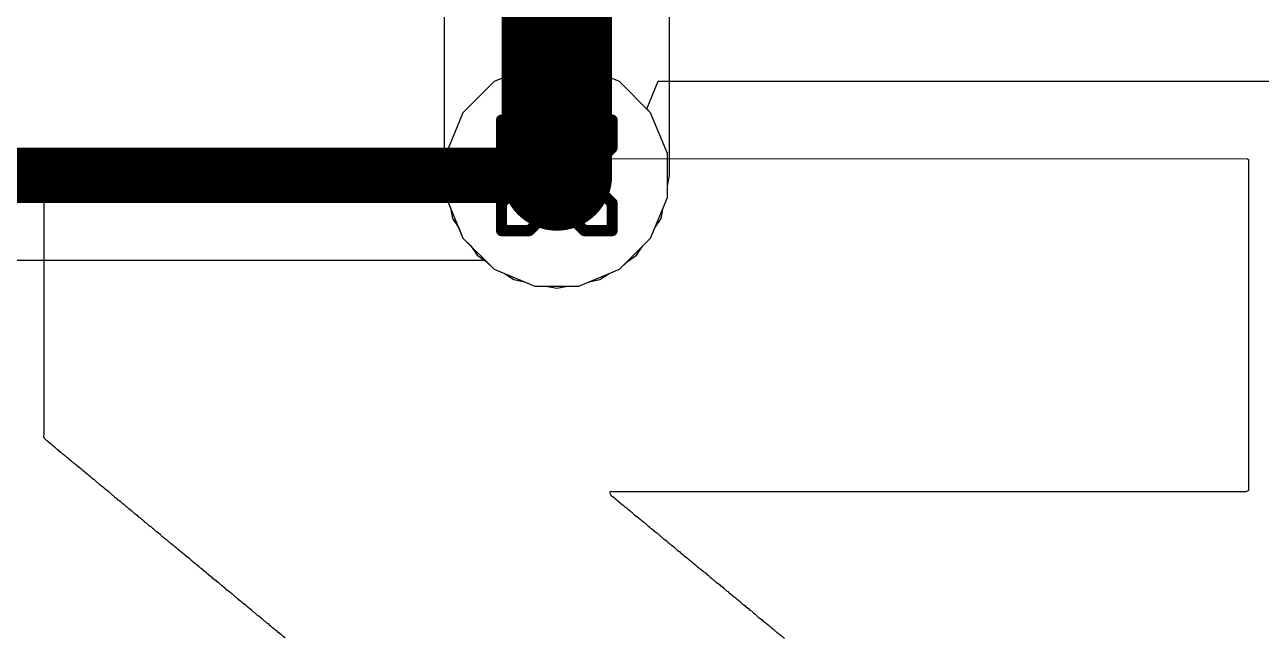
# Model space of a CAD drawing. Header units: inches. Extents: x -0.5 to 14, y -0.2 to 4.7.
# Drawn here: x 0.8238 to 1.0473, y 1.2417 to 1.3524 of the extents above; entities that cross this region are included whole.
import ezdxf

# ---------------------------------------------------------------- set-up
doc = ezdxf.new("R2010")
doc.units = ezdxf.units.IN
doc.header["$MEASUREMENT"] = 0
for name, color, linetype in [('Bottom Layer', 5, 'Continuous'), ('Bottom Overlay', 54, 'Continuous'), ('Drill Drawing', 1, 'Continuous'), ('GND', 16, 'Continuous'), ('POWER', 76, 'Continuous'), ('Top Layer', 1, 'Continuous'), ('Via Holes', 16, 'Continuous')]:
    doc.layers.add(name, color=color, linetype=linetype)

msp = doc.modelspace()

# ---------------------------------------------------------------- hatches: boundary and pattern name
at = {"layer": 'Bottom Layer'}
h = msp.add_hatch(color=5, dxfattribs=at)
edge = h.paths.add_edge_path()
edge.add_arc((0.92, 1.32518), 0.01, 0, 360)
at = {"layer": 'GND'}
h = msp.add_hatch(color=16, dxfattribs=at)
edge = h.paths.add_edge_path()
edge.add_arc((0.92, 1.32518), 0.01, 0, 360)
at = {"layer": 'POWER'}
h = msp.add_hatch(color=76, dxfattribs=at)
edge = h.paths.add_edge_path()
edge.add_arc((0.92, 1.32518), 0.01, 0, 360)
at = {"layer": 'Top Layer'}
h = msp.add_hatch(color=1, dxfattribs=at)
edge = h.paths.add_edge_path()
edge.add_arc((0.92, 1.32518), 0.01, 0, 360)
at = {"layer": 'Via Holes'}
h = msp.add_hatch(color=7, dxfattribs=at)
edge = h.paths.add_edge_path()
edge.add_arc((0.92, 1.32518), 0.005, 0, 360)

# ---------------------------------------------------------------- linework, layer by layer
at = {"layer": 'Bottom Layer'}
for p, q in [((0.93624, 1.33722), (0.93832, 1.34222)), ((0.93832, 1.34222), (1.10701, 1.34222)), ((0.93696, 1.33651), (0.93624, 1.33722)), ((0.94, 1.32915), (0.93696, 1.33651)), ((0.94, 1.3212), (0.94, 1.32915)), ((0.93696, 1.31385), (0.94, 1.3212)), ((0.93133, 1.30822), (0.93696, 1.31385)), ((0.7301, 1.30988), (0.90701, 1.30988)), ((0.90701, 1.30988), (0.90867, 1.30822)), ((0.90867, 1.30822), (0.91602, 1.30518)), ((0.92398, 1.30518), (0.93133, 1.30822)), ((0.91602, 1.30518), (0.92398, 1.30518))]:
    msp.add_line(p, q, dxfattribs=at)
msp.add_lwpolyline([(0.72377, 1.32518, 0.01, 0.01, 0), (0.92, 1.32518, 0.01, 0.01, 0)], format="xyseb", dxfattribs=at)
msp.add_lwpolyline([(0.9175, 1.32518, 0.005, 0.005, 1), (0.9225, 1.32518, 0.005, 0.005, 1)], format="xyseb", close=True, dxfattribs=at)
at = {"layer": 'Bottom Overlay'}
for p, q in [((0.82732, 1.32773), (0.82737, 1.32799)), ((0.82734, 1.27849), (0.82732, 1.32773)), ((0.82737, 1.32799), (0.82757, 1.32825)), ((0.82757, 1.32825), (1.04481, 1.32819)), ((1.04481, 1.32819), (1.04499, 1.32802)), ((1.04499, 1.32802), (1.04504, 1.32781)), ((1.04504, 1.32781), (1.04499, 1.26821)), ((0.82729, 1.27797), (0.82734, 1.27849)), ((0.82739, 1.27762), (0.82729, 1.27797)), ((0.82783, 1.27718), (0.82739, 1.27762)), ((0.82808, 1.27703), (0.82783, 1.27718)), ((0.82837, 1.27675), (0.82808, 1.27703)), ((0.82865, 1.27652), (0.82837, 1.27675)), ((0.82875, 1.27647), (0.82865, 1.27652)), ((0.82883, 1.27639), (0.82875, 1.27647)), ((0.82888, 1.27629), (0.82883, 1.27639)), ((0.82921, 1.27606), (0.82888, 1.27629)), ((0.82931, 1.27601), (0.82921, 1.27606)), ((0.82949, 1.27583), (0.82931, 1.27601)), ((0.82977, 1.2756), (0.82949, 1.27583)), ((0.82987, 1.27555), (0.82977, 1.2756)), ((0.83018, 1.27524), (0.82987, 1.27555)), ((0.83028, 1.27519), (0.83018, 1.27524)), ((0.83038, 1.27509), (0.83028, 1.27519)), ((0.83049, 1.27503), (0.83038, 1.27509)), ((0.83072, 1.2748), (0.83049, 1.27503)), ((0.831, 1.27457), (0.83072, 1.2748)), ((0.8311, 1.27452), (0.831, 1.27457)), ((0.83143, 1.27419), (0.8311, 1.27452)), ((0.83174, 1.27399), (0.83143, 1.27419)), ((0.83179, 1.27388), (0.83174, 1.27399)), ((0.83217, 1.2736), (0.83179, 1.27388)), ((0.83228, 1.27355), (0.83217, 1.2736)), ((0.83258, 1.27325), (0.83228, 1.27355)), ((0.83284, 1.27309), (0.83258, 1.27325)), ((0.83307, 1.27286), (0.83284, 1.27309)), ((0.83335, 1.27263), (0.83307, 1.27286)), ((0.83345, 1.27258), (0.83335, 1.27263)), ((0.83368, 1.27235), (0.83345, 1.27258)), ((0.83396, 1.27212), (0.83368, 1.27235)), ((0.83406, 1.27207), (0.83396, 1.27212)), ((0.83419, 1.27194), (0.83406, 1.27207)), ((0.83424, 1.27184), (0.83419, 1.27194)), ((0.83442, 1.27171), (0.83424, 1.27184)), ((0.83453, 1.27166), (0.83442, 1.27171)), ((0.83468, 1.27151), (0.83453, 1.27166)), ((0.83514, 1.27115), (0.83468, 1.27151)), ((0.83524, 1.2711), (0.83514, 1.27115)), ((0.83542, 1.27092), (0.83524, 1.2711)), ((0.8357, 1.27069), (0.83542, 1.27092)), ((0.8358, 1.27064), (0.8357, 1.27069)), ((0.83603, 1.27041), (0.8358, 1.27064)), ((0.83631, 1.27018), (0.83603, 1.27041)), ((0.83642, 1.27013), (0.83631, 1.27018)), ((0.83665, 1.2699), (0.83642, 1.27013)), ((0.83693, 1.26967), (0.83665, 1.2699)), ((0.83703, 1.26962), (0.83693, 1.26967)), ((0.83716, 1.26949), (0.83703, 1.26962)), ((0.83721, 1.26939), (0.83716, 1.26949)), ((0.83739, 1.26926), (0.83721, 1.26939)), ((0.83749, 1.26921), (0.83739, 1.26926)), ((0.83759, 1.26911), (0.83749, 1.26921)), ((0.83769, 1.26905), (0.83759, 1.26911)), ((0.83772, 1.26898), (0.83769, 1.26905)), ((0.8381, 1.2687), (0.83772, 1.26898)), ((0.83821, 1.26865), (0.8381, 1.2687)), ((0.83838, 1.26847), (0.83821, 1.26865)), ((0.83867, 1.26824), (0.83838, 1.26847)), ((0.83877, 1.26819), (0.83867, 1.26824)), ((0.839, 1.26796), (0.83877, 1.26819)), ((0.83928, 1.26773), (0.839, 1.26796)), ((0.83938, 1.26767), (0.83928, 1.26773)), ((0.83974, 1.26732), (0.83938, 1.26767)), ((0.83984, 1.26727), (0.83974, 1.26732)), ((0.84007, 1.26709), (0.83984, 1.26727)), ((0.92957, 1.26801), (0.92952, 1.26785)), ((0.92952, 1.26785), (0.92978, 1.26739)), ((1.04451, 1.26798), (0.92957, 1.26801)), ((0.92978, 1.26739), (0.92996, 1.26721)), ((1.04486, 1.26808), (1.04451, 1.26798)), ((1.04499, 1.26821), (1.04486, 1.26808)), ((0.84012, 1.26698), (0.84007, 1.26709)), ((0.84035, 1.26681), (0.84012, 1.26698)), ((0.84045, 1.26675), (0.84035, 1.26681)), ((0.84056, 1.26665), (0.84045, 1.26675)), ((0.84066, 1.2666), (0.84056, 1.26665)), ((0.84068, 1.26652), (0.84066, 1.2666)), ((0.84107, 1.26624), (0.84068, 1.26652)), ((0.84117, 1.26619), (0.84107, 1.26624)), ((0.84135, 1.26601), (0.84117, 1.26619)), ((0.84163, 1.26578), (0.84135, 1.26601)), ((0.84173, 1.26573), (0.84163, 1.26578)), ((0.84196, 1.2655), (0.84173, 1.26573)), ((0.84224, 1.26527), (0.84196, 1.2655)), ((0.84235, 1.26522), (0.84224, 1.26527)), ((0.8427, 1.26486), (0.84235, 1.26522)), ((0.92996, 1.26721), (0.93006, 1.26716)), ((0.93006, 1.26716), (0.93034, 1.26693)), ((0.93034, 1.26693), (0.93052, 1.26675)), ((0.93052, 1.26675), (0.93062, 1.2667)), ((0.93062, 1.2667), (0.93085, 1.26652)), ((0.93085, 1.26652), (0.9309, 1.26642)), ((0.9309, 1.26642), (0.93098, 1.26635)), ((0.93098, 1.26635), (0.93108, 1.26629)), ((0.93108, 1.26629), (0.93146, 1.26601)), ((0.93146, 1.26601), (0.93152, 1.26591)), ((0.93152, 1.26591), (0.93182, 1.26571)), ((0.93182, 1.26571), (0.932, 1.26558)), ((0.932, 1.26558), (0.93231, 1.26527)), ((0.93231, 1.26527), (0.93256, 1.26512)), ((0.93256, 1.26512), (0.93287, 1.26481)), ((0.84281, 1.26481), (0.8427, 1.26486)), ((0.84304, 1.26458), (0.84281, 1.26481)), ((0.84332, 1.26435), (0.84304, 1.26458)), ((0.84342, 1.2643), (0.84332, 1.26435)), ((0.84352, 1.2642), (0.84342, 1.2643)), ((0.84362, 1.26415), (0.84352, 1.2642)), ((0.84375, 1.26402), (0.84362, 1.26415)), ((0.84403, 1.26379), (0.84375, 1.26402)), ((0.84413, 1.26374), (0.84403, 1.26379)), ((0.84444, 1.26343), (0.84413, 1.26374)), ((0.8447, 1.26328), (0.84444, 1.26343)), ((0.84505, 1.26292), (0.8447, 1.26328)), ((0.84531, 1.26277), (0.84505, 1.26292)), ((0.93287, 1.26481), (0.93297, 1.26476)), ((0.93297, 1.26476), (0.93325, 1.26453)), ((0.93325, 1.26453), (0.93348, 1.2643)), ((0.93348, 1.2643), (0.93359, 1.26425)), ((0.93359, 1.26425), (0.93382, 1.26407)), ((0.93382, 1.26407), (0.93387, 1.26397)), ((0.93387, 1.26397), (0.93394, 1.26389)), ((0.93394, 1.26389), (0.93405, 1.26384)), ((0.93405, 1.26384), (0.93451, 1.26348)), ((0.93451, 1.26348), (0.93466, 1.26333)), ((0.93466, 1.26333), (0.93476, 1.26328)), ((0.93476, 1.26328), (0.93504, 1.26305)), ((0.93504, 1.26305), (0.93522, 1.26287)), ((0.93522, 1.26287), (0.93532, 1.26282)), ((0.93532, 1.26282), (0.93561, 1.26259)), ((0.84539, 1.26269), (0.84531, 1.26277)), ((0.84551, 1.26251), (0.84539, 1.26269)), ((0.84562, 1.26246), (0.84551, 1.26251)), ((0.84572, 1.26236), (0.84562, 1.26246)), ((0.84582, 1.26231), (0.84572, 1.26236)), ((0.846, 1.26213), (0.84582, 1.26231)), ((0.84628, 1.2619), (0.846, 1.26213)), ((0.84638, 1.26185), (0.84628, 1.2619)), ((0.84649, 1.26174), (0.84638, 1.26185)), ((0.84659, 1.26169), (0.84649, 1.26174)), ((0.84672, 1.26157), (0.84659, 1.26169)), ((0.847, 1.26134), (0.84672, 1.26157)), ((0.8471, 1.26128), (0.847, 1.26134)), ((0.84733, 1.26105), (0.8471, 1.26128)), ((0.84761, 1.26082), (0.84733, 1.26105)), ((0.84771, 1.26077), (0.84761, 1.26082)), ((0.84805, 1.26044), (0.84771, 1.26077)), ((0.93561, 1.26259), (0.93583, 1.26236)), ((0.93583, 1.26236), (0.93594, 1.26231)), ((0.93594, 1.26231), (0.93622, 1.26208)), ((0.93622, 1.26208), (0.93645, 1.26185)), ((0.93645, 1.26185), (0.93655, 1.2618)), ((0.93655, 1.2618), (0.93683, 1.26157)), ((0.93683, 1.26157), (0.93686, 1.26149)), ((0.93686, 1.26149), (0.93696, 1.26144)), ((0.93696, 1.26144), (0.93706, 1.26134)), ((0.93706, 1.26134), (0.93716, 1.26128)), ((0.93716, 1.26128), (0.93745, 1.26105)), ((0.93745, 1.26105), (0.93762, 1.26088)), ((0.93762, 1.26088), (0.93773, 1.26082)), ((0.93773, 1.26082), (0.93806, 1.26059)), ((0.93806, 1.26059), (0.93811, 1.26049)), ((0.84835, 1.26024), (0.84805, 1.26044)), ((0.8484, 1.26013), (0.84835, 1.26024)), ((0.84868, 1.2599), (0.8484, 1.26013)), ((0.84879, 1.25985), (0.84868, 1.2599)), ((0.84896, 1.25967), (0.84879, 1.25985)), ((0.84925, 1.25944), (0.84896, 1.25967)), ((0.84935, 1.25939), (0.84925, 1.25944)), ((0.84945, 1.25929), (0.84935, 1.25939)), ((0.84955, 1.25924), (0.84945, 1.25929)), ((0.84968, 1.25911), (0.84955, 1.25924)), ((0.84996, 1.25888), (0.84968, 1.25911)), ((0.85006, 1.25883), (0.84996, 1.25888)), ((0.85029, 1.2586), (0.85006, 1.25883)), ((0.85058, 1.25837), (0.85029, 1.2586)), ((0.85068, 1.25832), (0.85058, 1.25837)), ((0.85091, 1.25809), (0.85068, 1.25832)), ((0.93811, 1.26049), (0.93819, 1.26042)), ((0.93819, 1.26042), (0.93829, 1.26036)), ((0.93829, 1.26036), (0.93857, 1.26013)), ((0.93857, 1.26013), (0.9388, 1.2599)), ((0.9388, 1.2599), (0.9389, 1.25985)), ((0.9389, 1.25985), (0.93918, 1.25962)), ((0.93918, 1.25962), (0.93941, 1.25939)), ((0.93941, 1.25939), (0.93952, 1.25934)), ((0.93952, 1.25934), (0.9398, 1.25911)), ((0.9398, 1.25911), (0.93998, 1.25893)), ((0.93998, 1.25893), (0.94008, 1.25888)), ((0.94008, 1.25888), (0.94036, 1.25865)), ((0.94036, 1.25865), (0.94054, 1.25847)), ((0.94054, 1.25847), (0.94064, 1.25842)), ((0.94064, 1.25842), (0.94107, 1.25809)), ((0.85119, 1.25786), (0.85091, 1.25809)), ((0.85129, 1.25781), (0.85119, 1.25786)), ((0.85137, 1.25768), (0.85129, 1.25781)), ((0.85165, 1.25745), (0.85137, 1.25768)), ((0.85175, 1.2574), (0.85165, 1.25745)), ((0.8519, 1.25725), (0.85175, 1.2574)), ((0.85236, 1.25689), (0.8519, 1.25725)), ((0.85247, 1.25684), (0.85236, 1.25689)), ((0.85265, 1.25666), (0.85247, 1.25684)), ((0.85293, 1.25643), (0.85265, 1.25666)), ((0.85303, 1.25638), (0.85293, 1.25643)), ((0.85326, 1.25615), (0.85303, 1.25638)), ((0.85354, 1.25592), (0.85326, 1.25615)), ((0.94107, 1.25809), (0.9411, 1.25801)), ((0.9411, 1.25801), (0.9412, 1.25796)), ((0.9412, 1.25796), (0.9413, 1.25786)), ((0.9413, 1.25786), (0.94141, 1.25781)), ((0.94141, 1.25781), (0.94176, 1.25745)), ((0.94176, 1.25745), (0.94187, 1.2574)), ((0.94187, 1.2574), (0.94215, 1.25717)), ((0.94215, 1.25717), (0.94238, 1.25694)), ((0.94238, 1.25694), (0.94248, 1.25689)), ((0.94248, 1.25689), (0.94276, 1.25666)), ((0.94276, 1.25666), (0.94294, 1.25648)), ((0.94294, 1.25648), (0.94304, 1.25643)), ((0.94304, 1.25643), (0.94332, 1.2562)), ((0.94332, 1.2562), (0.94343, 1.25615)), ((0.94343, 1.25615), (0.94345, 1.25607)), ((0.85364, 1.25587), (0.85354, 1.25592)), ((0.85377, 1.25574), (0.85364, 1.25587)), ((0.85382, 1.25564), (0.85377, 1.25574)), ((0.854, 1.25551), (0.85382, 1.25564)), ((0.8541, 1.25546), (0.854, 1.25551)), ((0.85433, 1.25523), (0.8541, 1.25546)), ((0.85461, 1.255), (0.85433, 1.25523)), ((0.85472, 1.25495), (0.85461, 1.255)), ((0.85487, 1.25479), (0.85472, 1.25495)), ((0.85533, 1.25444), (0.85487, 1.25479)), ((0.85543, 1.25438), (0.85533, 1.25444)), ((0.85561, 1.25421), (0.85543, 1.25438)), ((0.85589, 1.25398), (0.85561, 1.25421)), ((0.85599, 1.25392), (0.85589, 1.25398)), ((0.85622, 1.25369), (0.85599, 1.25392)), ((0.94345, 1.25607), (0.94355, 1.25602)), ((0.94355, 1.25602), (0.94366, 1.25592)), ((0.94366, 1.25592), (0.94376, 1.25587)), ((0.94376, 1.25587), (0.94404, 1.25564)), ((0.94404, 1.25564), (0.94427, 1.25541)), ((0.94427, 1.25541), (0.94437, 1.25536)), ((0.94437, 1.25536), (0.94473, 1.255)), ((0.94473, 1.255), (0.94483, 1.25495)), ((0.94483, 1.25495), (0.94511, 1.25472)), ((0.94511, 1.25472), (0.94529, 1.25454)), ((0.94529, 1.25454), (0.94539, 1.25449)), ((0.94539, 1.25449), (0.94567, 1.25426)), ((0.94567, 1.25426), (0.9459, 1.25403)), ((0.9459, 1.25403), (0.94601, 1.25398)), ((0.94601, 1.25398), (0.94647, 1.25362)), ((0.8565, 1.25346), (0.85622, 1.25369)), ((0.85661, 1.25341), (0.8565, 1.25346)), ((0.85668, 1.25334), (0.85661, 1.25341)), ((0.85673, 1.25323), (0.85668, 1.25334)), ((0.85696, 1.25306), (0.85673, 1.25323)), ((0.85707, 1.253), (0.85696, 1.25306)), ((0.8573, 1.25277), (0.85707, 1.253)), ((0.85758, 1.25254), (0.8573, 1.25277)), ((0.85768, 1.25249), (0.85758, 1.25254)), ((0.85783, 1.25234), (0.85768, 1.25249)), ((0.85829, 1.25198), (0.85783, 1.25234)), ((0.8584, 1.25193), (0.85829, 1.25198)), ((0.85857, 1.25175), (0.8584, 1.25193)), ((0.85886, 1.25152), (0.85857, 1.25175)), ((0.94647, 1.25362), (0.94662, 1.25346)), ((0.94662, 1.25346), (0.94688, 1.25331)), ((0.94688, 1.25331), (0.94718, 1.253)), ((0.94718, 1.253), (0.94728, 1.25295)), ((0.94728, 1.25295), (0.94769, 1.25254)), ((0.94769, 1.25254), (0.94795, 1.25239)), ((0.94795, 1.25239), (0.94826, 1.25208)), ((0.94826, 1.25208), (0.94836, 1.25203)), ((0.94836, 1.25203), (0.94864, 1.2518)), ((0.94864, 1.2518), (0.94882, 1.25162)), ((0.94882, 1.25162), (0.94892, 1.25157)), ((0.85896, 1.25147), (0.85886, 1.25152)), ((0.85919, 1.25124), (0.85896, 1.25147)), ((0.85947, 1.25101), (0.85919, 1.25124)), ((0.85957, 1.25096), (0.85947, 1.25101)), ((0.85965, 1.25088), (0.85957, 1.25096)), ((0.8597, 1.25078), (0.85965, 1.25088)), ((0.85993, 1.2506), (0.8597, 1.25078)), ((0.86003, 1.25055), (0.85993, 1.2506)), ((0.86036, 1.25022), (0.86003, 1.25055)), ((0.86067, 1.25001), (0.86036, 1.25022)), ((0.86098, 1.24976), (0.86067, 1.25001)), ((0.86126, 1.24953), (0.86098, 1.24976)), ((0.86136, 1.24948), (0.86126, 1.24953)), ((0.86154, 1.2493), (0.86136, 1.24948)), ((0.94892, 1.25157), (0.94938, 1.25122)), ((0.94938, 1.25122), (0.94953, 1.25106)), ((0.94953, 1.25106), (0.94964, 1.25101)), ((0.94964, 1.25101), (0.94992, 1.25078)), ((0.94992, 1.25078), (0.95015, 1.25055)), ((0.95015, 1.25055), (0.95025, 1.2505)), ((0.95025, 1.2505), (0.95035, 1.2504)), ((0.95035, 1.2504), (0.95043, 1.25037)), ((0.95043, 1.25037), (0.95048, 1.25027)), ((0.95048, 1.25027), (0.95066, 1.25009)), ((0.95066, 1.25009), (0.95091, 1.24994)), ((0.95091, 1.24994), (0.95122, 1.24963)), ((0.95122, 1.24963), (0.95132, 1.24958)), ((0.95132, 1.24958), (0.95178, 1.24922)), ((0.86182, 1.24907), (0.86154, 1.2493)), ((0.86192, 1.24902), (0.86182, 1.24907)), ((0.86228, 1.24866), (0.86192, 1.24902)), ((0.86238, 1.24861), (0.86228, 1.24866)), ((0.86261, 1.24838), (0.86238, 1.24861)), ((0.86289, 1.24815), (0.86261, 1.24838)), ((0.863, 1.2481), (0.86289, 1.24815)), ((0.8632, 1.24789), (0.863, 1.2481)), ((0.86366, 1.24754), (0.8632, 1.24789)), ((0.86384, 1.24741), (0.86366, 1.24754)), ((0.86389, 1.24731), (0.86384, 1.24741)), ((0.86422, 1.24707), (0.86389, 1.24731)), ((0.95178, 1.24922), (0.95194, 1.24907)), ((0.95194, 1.24907), (0.95219, 1.24892)), ((0.95219, 1.24892), (0.9525, 1.24861)), ((0.9525, 1.24861), (0.9526, 1.24856)), ((0.9526, 1.24856), (0.95288, 1.24833)), ((0.95288, 1.24833), (0.95311, 1.2481)), ((0.95311, 1.2481), (0.95321, 1.24805)), ((0.95321, 1.24805), (0.95339, 1.24792)), ((0.95339, 1.24792), (0.95344, 1.24782)), ((0.95344, 1.24782), (0.95357, 1.24769)), ((0.95357, 1.24769), (0.95367, 1.24764)), ((0.95367, 1.24764), (0.95396, 1.24741)), ((0.95396, 1.24741), (0.95413, 1.24723)), ((0.95413, 1.24723), (0.95424, 1.24718)), ((0.95424, 1.24718), (0.9547, 1.24682)), ((0.86433, 1.24702), (0.86422, 1.24707)), ((0.8645, 1.24684), (0.86433, 1.24702)), ((0.86479, 1.24661), (0.8645, 1.24684)), ((0.86489, 1.24656), (0.86479, 1.24661)), ((0.86507, 1.24638), (0.86489, 1.24656)), ((0.86512, 1.24628), (0.86507, 1.24638)), ((0.86525, 1.24621), (0.86512, 1.24628)), ((0.86535, 1.24615), (0.86525, 1.24621)), ((0.86563, 1.24587), (0.86535, 1.24615)), ((0.86591, 1.24564), (0.86563, 1.24587)), ((0.86601, 1.24559), (0.86591, 1.24564)), ((0.86617, 1.24544), (0.86601, 1.24559)), ((0.86663, 1.24508), (0.86617, 1.24544)), ((0.86673, 1.24503), (0.86663, 1.24508)), ((0.86691, 1.24485), (0.86673, 1.24503)), ((0.9547, 1.24682), (0.9549, 1.24661)), ((0.9549, 1.24661), (0.95516, 1.24646)), ((0.95516, 1.24646), (0.95546, 1.24615)), ((0.95546, 1.24615), (0.95557, 1.2461)), ((0.95557, 1.2461), (0.95585, 1.24587)), ((0.95585, 1.24587), (0.95608, 1.24564)), ((0.95608, 1.24564), (0.95618, 1.24559)), ((0.95618, 1.24559), (0.95654, 1.24523)), ((0.95654, 1.24523), (0.95664, 1.24518)), ((0.95664, 1.24518), (0.9571, 1.24483)), ((0.86719, 1.24462), (0.86691, 1.24485)), ((0.86729, 1.24457), (0.86719, 1.24462)), ((0.8676, 1.24426), (0.86729, 1.24457)), ((0.86785, 1.24411), (0.8676, 1.24426)), ((0.86798, 1.24398), (0.86785, 1.24411)), ((0.86803, 1.24388), (0.86798, 1.24398)), ((0.86826, 1.2437), (0.86803, 1.24388)), ((0.86836, 1.24365), (0.86826, 1.2437)), ((0.86859, 1.24342), (0.86836, 1.24365)), ((0.86887, 1.24319), (0.86859, 1.24342)), ((0.86898, 1.24314), (0.86887, 1.24319)), ((0.86916, 1.24296), (0.86898, 1.24314)), ((0.86944, 1.24273), (0.86916, 1.24296)), ((0.86954, 1.24268), (0.86944, 1.24273)), ((0.86964, 1.24258), (0.86954, 1.24268)), ((0.9571, 1.24483), (0.95725, 1.24467)), ((0.95725, 1.24467), (0.95735, 1.24462)), ((0.95735, 1.24462), (0.95764, 1.24439)), ((0.95764, 1.24439), (0.95781, 1.24421)), ((0.95781, 1.24421), (0.95792, 1.24416)), ((0.95792, 1.24416), (0.9582, 1.24393)), ((0.9582, 1.24393), (0.95843, 1.2437)), ((0.95843, 1.2437), (0.95853, 1.24365)), ((0.95853, 1.24365), (0.95881, 1.24342)), ((0.95881, 1.24342), (0.95904, 1.24319)), ((0.95904, 1.24319), (0.95914, 1.24314)), ((0.95914, 1.24314), (0.95925, 1.24304)), ((0.95925, 1.24304), (0.95935, 1.24299)), ((0.95935, 1.24299), (0.95945, 1.24283)), ((0.95945, 1.24283), (0.95955, 1.24278)), ((0.95955, 1.24278), (0.95965, 1.24268)), ((0.95965, 1.24268), (0.95976, 1.24263)), ((0.86974, 1.24253), (0.86964, 1.24258)), ((0.86987, 1.2424), (0.86974, 1.24253)), ((0.87015, 1.24217), (0.86987, 1.2424)), ((0.87025, 1.24212), (0.87015, 1.24217)), ((0.87059, 1.24178), (0.87025, 1.24212)), ((0.87089, 1.24158), (0.87059, 1.24178)), ((0.95976, 1.24263), (0.96004, 1.2424)), ((0.96004, 1.2424), (0.96022, 1.24222)), ((0.96022, 1.24222), (0.96032, 1.24217)), ((0.96032, 1.24217), (0.9606, 1.24194)), ((0.9606, 1.24194), (0.96078, 1.24176)), ((0.96078, 1.24176), (0.96088, 1.24171)), ((0.96088, 1.24171), (0.96116, 1.24148))]:
    msp.add_line(p, q, dxfattribs=at)
at = {"layer": 'Drill Drawing'}
for points in [[(0.91, 1.33018, 0.002, 0.002, 0), (0.91, 1.33518, 0.002, 0.002, 0)], [(0.91, 1.33518, 0.002, 0.002, 0), (0.915, 1.33518, 0.002, 0.002, 0)], [(0.915, 1.33518, 0.002, 0.002, 0), (0.92, 1.33018, 0.002, 0.002, 0)], [(0.92, 1.33018, 0.002, 0.002, 0), (0.925, 1.33518, 0.002, 0.002, 0)], [(0.925, 1.33518, 0.002, 0.002, 0), (0.93, 1.33518, 0.002, 0.002, 0)], [(0.93, 1.33018, 0.002, 0.002, 0), (0.93, 1.33518, 0.002, 0.002, 0)], [(0.91, 1.33018, 0.002, 0.002, 0), (0.915, 1.32518, 0.002, 0.002, 0)], [(0.925, 1.32518, 0.002, 0.002, 0), (0.93, 1.33018, 0.002, 0.002, 0)], [(0.91, 1.32018, 0.002, 0.002, 0), (0.915, 1.32518, 0.002, 0.002, 0)], [(0.925, 1.32518, 0.002, 0.002, 0), (0.93, 1.32018, 0.002, 0.002, 0)], [(0.91, 1.31518, 0.002, 0.002, 0), (0.91, 1.32018, 0.002, 0.002, 0)], [(0.915, 1.31518, 0.002, 0.002, 0), (0.92, 1.32018, 0.002, 0.002, 0)], [(0.92, 1.32018, 0.002, 0.002, 0), (0.925, 1.31518, 0.002, 0.002, 0)], [(0.93, 1.31518, 0.002, 0.002, 0), (0.93, 1.32018, 0.002, 0.002, 0)], [(0.91, 1.31518, 0.002, 0.002, 0), (0.915, 1.31518, 0.002, 0.002, 0)], [(0.925, 1.31518, 0.002, 0.002, 0), (0.93, 1.31518, 0.002, 0.002, 0)]]:
    msp.add_lwpolyline(points, format="xyseb", dxfattribs=at)
for points in [[(0.9095, 1.33518, 0.001, 0.001, 1), (0.9105, 1.33518, 0.001, 0.001, 1)], [(0.9095, 1.33518, 0.001, 0.001, 1), (0.9105, 1.33518, 0.001, 0.001, 1)], [(0.9145, 1.33518, 0.001, 0.001, 1), (0.9155, 1.33518, 0.001, 0.001, 1)], [(0.9145, 1.33518, 0.001, 0.001, 1), (0.9155, 1.33518, 0.001, 0.001, 1)], [(0.9245, 1.33518, 0.001, 0.001, 1), (0.9255, 1.33518, 0.001, 0.001, 1)], [(0.9245, 1.33518, 0.001, 0.001, 1), (0.9255, 1.33518, 0.001, 0.001, 1)], [(0.9295, 1.33518, 0.001, 0.001, 1), (0.9305, 1.33518, 0.001, 0.001, 1)], [(0.9295, 1.33518, 0.001, 0.001, 1), (0.9305, 1.33518, 0.001, 0.001, 1)], [(0.9095, 1.33018, 0.001, 0.001, 1), (0.9105, 1.33018, 0.001, 0.001, 1)], [(0.9095, 1.33018, 0.001, 0.001, 1), (0.9105, 1.33018, 0.001, 0.001, 1)], [(0.9195, 1.33018, 0.001, 0.001, 1), (0.9205, 1.33018, 0.001, 0.001, 1)], [(0.9195, 1.33018, 0.001, 0.001, 1), (0.9205, 1.33018, 0.001, 0.001, 1)], [(0.9295, 1.33018, 0.001, 0.001, 1), (0.9305, 1.33018, 0.001, 0.001, 1)], [(0.9295, 1.33018, 0.001, 0.001, 1), (0.9305, 1.33018, 0.001, 0.001, 1)], [(0.9145, 1.32518, 0.001, 0.001, 1), (0.9155, 1.32518, 0.001, 0.001, 1)], [(0.9145, 1.32518, 0.001, 0.001, 1), (0.9155, 1.32518, 0.001, 0.001, 1)], [(0.9245, 1.32518, 0.001, 0.001, 1), (0.9255, 1.32518, 0.001, 0.001, 1)], [(0.9245, 1.32518, 0.001, 0.001, 1), (0.9255, 1.32518, 0.001, 0.001, 1)], [(0.9095, 1.32018, 0.001, 0.001, 1), (0.9105, 1.32018, 0.001, 0.001, 1)], [(0.9095, 1.32018, 0.001, 0.001, 1), (0.9105, 1.32018, 0.001, 0.001, 1)], [(0.9195, 1.32018, 0.001, 0.001, 1), (0.9205, 1.32018, 0.001, 0.001, 1)], [(0.9195, 1.32018, 0.001, 0.001, 1), (0.9205, 1.32018, 0.001, 0.001, 1)], [(0.9295, 1.32018, 0.001, 0.001, 1), (0.9305, 1.32018, 0.001, 0.001, 1)], [(0.9295, 1.32018, 0.001, 0.001, 1), (0.9305, 1.32018, 0.001, 0.001, 1)], [(0.9095, 1.31518, 0.001, 0.001, 1), (0.9105, 1.31518, 0.001, 0.001, 1)], [(0.9095, 1.31518, 0.001, 0.001, 1), (0.9105, 1.31518, 0.001, 0.001, 1)], [(0.9145, 1.31518, 0.001, 0.001, 1), (0.9155, 1.31518, 0.001, 0.001, 1)], [(0.9145, 1.31518, 0.001, 0.001, 1), (0.9155, 1.31518, 0.001, 0.001, 1)], [(0.9245, 1.31518, 0.001, 0.001, 1), (0.9255, 1.31518, 0.001, 0.001, 1)], [(0.9245, 1.31518, 0.001, 0.001, 1), (0.9255, 1.31518, 0.001, 0.001, 1)], [(0.9295, 1.31518, 0.001, 0.001, 1), (0.9305, 1.31518, 0.001, 0.001, 1)], [(0.9295, 1.31518, 0.001, 0.001, 1), (0.9305, 1.31518, 0.001, 0.001, 1)]]:
    msp.add_lwpolyline(points, format="xyseb", close=True, dxfattribs=at)
at = {"layer": 'GND'}
for p, q in [((0.91602, 1.34518), (0.90867, 1.34213)), ((0.92398, 1.34518), (0.91602, 1.34518)), ((0.93133, 1.34213), (0.92398, 1.34518)), ((0.90867, 1.34213), (0.90304, 1.33651)), ((0.93696, 1.33651), (0.93133, 1.34213)), ((0.90304, 1.33651), (0.9, 1.32915)), ((0.94, 1.32915), (0.93696, 1.33651)), ((0.9, 1.32915), (0.9, 1.3212)), ((0.94, 1.3212), (0.94, 1.32915)), ((0.9, 1.3212), (0.90304, 1.31385)), ((0.93696, 1.31385), (0.94, 1.3212)), ((0.90304, 1.31385), (0.90867, 1.30822)), ((0.93133, 1.30822), (0.93696, 1.31385)), ((0.90867, 1.30822), (0.91602, 1.30518)), ((0.92398, 1.30518), (0.93133, 1.30822)), ((0.91602, 1.30518), (0.92398, 1.30518))]:
    msp.add_line(p, q, dxfattribs=at)
at = {"layer": 'POWER'}
for p, q in [((0.91602, 1.34518), (0.90867, 1.34213)), ((0.92398, 1.34518), (0.91602, 1.34518)), ((0.93133, 1.34213), (0.92398, 1.34518)), ((0.90867, 1.34213), (0.90304, 1.33651)), ((0.93696, 1.33651), (0.93133, 1.34213)), ((0.90304, 1.33651), (0.9, 1.32915)), ((0.94, 1.32915), (0.93696, 1.33651)), ((0.9, 1.32915), (0.9, 1.3212)), ((0.94, 1.3212), (0.94, 1.32915)), ((0.9, 1.3212), (0.90304, 1.31385)), ((0.93696, 1.31385), (0.94, 1.3212)), ((0.90304, 1.31385), (0.90867, 1.30822)), ((0.93133, 1.30822), (0.93696, 1.31385)), ((0.90867, 1.30822), (0.91602, 1.30518)), ((0.92398, 1.30518), (0.93133, 1.30822)), ((0.91602, 1.30518), (0.92398, 1.30518))]:
    msp.add_line(p, q, dxfattribs=at)
at = {"layer": 'Top Layer'}
for p, q in [((0.89961, 1.41075), (0.89961, 1.32518)), ((0.94039, 1.32518), (0.94039, 1.41075)), ((0.89961, 1.32518), (0.9, 1.32321)), ((0.9, 1.32321), (0.9, 1.3212)), ((0.94, 1.32321), (0.94039, 1.32518)), ((0.94, 1.3212), (0.94, 1.32321)), ((0.9, 1.3212), (0.90077, 1.31934)), ((0.93923, 1.31934), (0.94, 1.3212)), ((0.90077, 1.31934), (0.90116, 1.31737)), ((0.93884, 1.31737), (0.93923, 1.31934)), ((0.90116, 1.31737), (0.90228, 1.3157)), ((0.93772, 1.3157), (0.93884, 1.31737)), ((0.90228, 1.3157), (0.90304, 1.31385)), ((0.93696, 1.31385), (0.93772, 1.3157)), ((0.90304, 1.31385), (0.90446, 1.31243)), ((0.90446, 1.31243), (0.90558, 1.31076)), ((0.93442, 1.31076), (0.93554, 1.31243)), ((0.93554, 1.31243), (0.93696, 1.31385)), ((0.90558, 1.31076), (0.90725, 1.30964)), ((0.93275, 1.30964), (0.93442, 1.31076)), ((0.90725, 1.30964), (0.90867, 1.30822)), ((0.90867, 1.30822), (0.91053, 1.30745)), ((0.92947, 1.30745), (0.93133, 1.30822)), ((0.93133, 1.30822), (0.93275, 1.30964)), ((0.91053, 1.30745), (0.9122, 1.30634)), ((0.9122, 1.30634), (0.91417, 1.30595)), ((0.91417, 1.30595), (0.91602, 1.30518)), ((0.92398, 1.30518), (0.92583, 1.30595)), ((0.92583, 1.30595), (0.9278, 1.30634)), ((0.9278, 1.30634), (0.92947, 1.30745)), ((0.91602, 1.30518), (0.91803, 1.30518)), ((0.91803, 1.30518), (0.92, 1.30478)), ((0.92, 1.30478), (0.92197, 1.30518)), ((0.92197, 1.30518), (0.92398, 1.30518))]:
    msp.add_line(p, q, dxfattribs=at)
msp.add_lwpolyline([(0.92, 1.32518, 0.02, 0.02, 0), (0.92, 1.45028, 0.02, 0.02, 0)], format="xyseb", dxfattribs=at)
msp.add_lwpolyline([(0.915, 1.32518, 0.01, 0.01, 1), (0.925, 1.32518, 0.01, 0.01, 1)], format="xyseb", close=True, dxfattribs=at)

doc.saveas('drawing.dxf')
